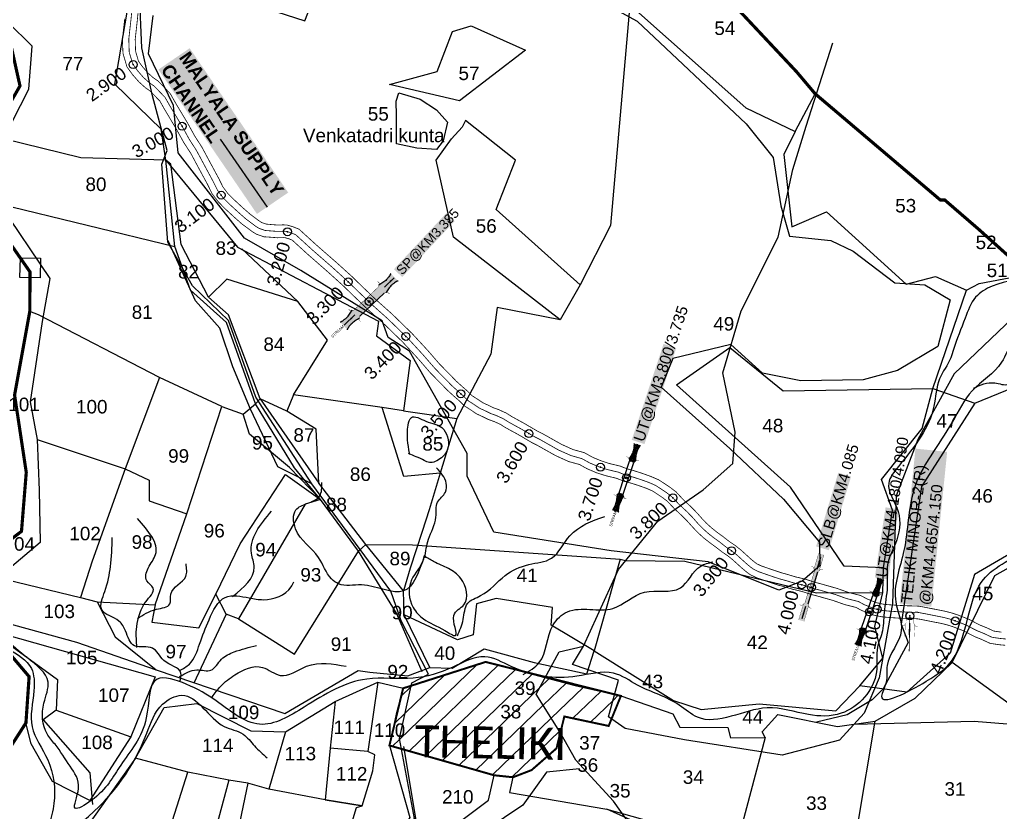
# Model space of a CAD drawing. Header units: inches. Extents: x 198573 to 203005, y 1622290 to 1626765.
# Drawn here: x 199205 to 200440, y 1624145 to 1625143 of the extents above; entities that cross this region are included whole.
import ezdxf
from ezdxf.enums import TextEntityAlignment as Align

# ---------------------------------------------------------------- set-up
doc = ezdxf.new("R2010")
doc.units = ezdxf.units.IN
doc.header["$LTSCALE"] = 15
doc.header["$MEASUREMENT"] = 0
doc.header["$PDMODE"] = 32
doc.header["$PDSIZE"] = 10
doc.linetypes.add('ACAD_ISO02W100', pattern=[15, 12, -3])
doc.linetypes.add('HIDDEN2', pattern=[0.1875, 0.125, -0.0625])
for name, color, linetype in [('CANAL1', 7, 'Continuous'), ('CHANAGE', 1, 'Continuous'), ('HILLS', 3, 'Continuous'), ('PLOT', 7, 'Continuous'), ('PLOT NO', 7, 'Continuous'), ('POINT', 2, 'Continuous'), ('RE REMARKS', 7, 'Continuous'), ('ROAD', 1, 'Continuous'), ('STREAM', 4, 'Continuous'), ('STRUCTURE', 5, 'Continuous'), ('text2', 7, 'Continuous'), ('VILLAGE BOUNDARY', 5, 'Continuous'), ('VILLAGE BOUNDARY STONES', 1, 'Continuous')]:
    doc.layers.add(name, color=color, linetype=linetype)
doc.styles.add('section', font='romant.shx', dxfattribs={"height": 2})
doc.styles.get("Standard").update_dxf_attribs({"font": 'arial.ttf'})
doc.dimstyles.get("Standard").update_dxf_attribs({"dimtxt": 0.18, "dimasz": 0.18, "dimexe": 0.18, "dimexo": 0.0625, "dimgap": 0.09, "dimtad": 0, "dimtih": 1, "dimtoh": 1, "dimdec": 4, "dimzin": 0, "dimdsep": 46, "dimtxsty": 'Standard', "dimcen": 0.09, "dimadec": 0, "dimazin": 0, "dimtfac": 1, "dimtdec": 4, "dimtofl": 0, "dimtmove": 0, "dimatfit": 3, "dimfxl": 1, "dimtolj": 1, "dimtzin": 0, "dimarcsym": 0})
pattern_1 = [(43.9099, (193735.288, 1624458.895), (-13.092405, 13.600313), [])]

# ---------------------------------------------------------------- blocks, each defined once
blk = doc.blocks.new('SLB')
at = {"layer": 'STRUCTURE'}
h = blk.add_hatch(dxfattribs=at)
h.set_pattern_fill('DOTS', color=6, scale=20, angle=320.3722, style=0)
h.set_pattern_definition([(320.372247934, (-159.4327, -72.9564), (1.2786241598, 0.5641323054), [0, -1.25])])
h.paths.add_polyline_path([(769699.5, 1706871.1), (769699.5, 1706861.1), (769729.1, 1706861.1), (769732.1, 1706863.1), (769792.1, 1706863.1), (769795.1, 1706861.1), (769824.7, 1706861.1), (769824.7, 1706871.1), (769795.1, 1706871.1), (769792.1, 1706869.1), (769732.1, 1706869.1), (769729.1, 1706871.1)])
at = {"layer": 'STRUCTURE', "color": 6, "const_width": 0.628}
for points in [[(769726.1, 1706877.1), (769726.1, 1706873.1), (769732.1, 1706869.1), (769792.1, 1706869.1), (769798.1, 1706873.1), (769798.1, 1706877.1)], [(769726.1, 1706855.1), (769726.1, 1706859.1), (769732.1, 1706863.1), (769792.1, 1706863.1), (769798.1, 1706859.1), (769798.1, 1706855.1)]]:
    blk.add_lwpolyline(points, dxfattribs=at)
at = {"layer": 'STRUCTURE', "color": 6, "linetype": 'ACAD_ISO02W100', "ltscale": 0.5, "const_width": 0.5}
for points in [[(769699.5, 1706871.1), (769729.1, 1706871.1)], [(769699.5, 1706861.1), (769729.1, 1706861.1)], [(769795.1, 1706871.1), (769824.7, 1706871.1)], [(769795.1, 1706861.1), (769824.7, 1706861.1)]]:
    blk.add_lwpolyline(points, dxfattribs=at)
at = {"layer": 'STRUCTURE', "color": 6}
blk.add_lwpolyline([(769732.1, 1706863.1), (769792.1, 1706863.1)], dxfattribs=at)
blk.add_lwpolyline([(769732.1, 1706863.1), (769792.1, 1706863.1)], dxfattribs=at)
at = {"layer": 'STRUCTURE', "color": 0}
blk.add_circle((769762.1, 1706866.1), 1.24, dxfattribs=at)
for points in [[(769703.8, 1706866), (769726.7, 1706866)], [(769818.6, 1706865.8), (769795.7, 1706865.8)]]:
    blk.add_leader(points, dimstyle='Standard', override={"dimasz": 10, "dimgap": 0.09, "dimtad": 0}, dxfattribs=at)
blk = doc.blocks.new('UT')
at = {"layer": 'STRUCTURE'}
h = blk.add_hatch(dxfattribs=at)
h.set_pattern_fill('DASH', color=150, scale=8, angle=-39.6278, style=0)
h.set_pattern_definition([(320.372247933, (-4370.464, -6260.8811), (1.40800153113, 0.132407282), [1, -1])])
h.paths.add_polyline_path([(765163, 1700681.9), (765165.6, 1700680.6), (765167.2, 1700680.3), (765169.1, 1700680), (765172.4, 1700679.6), (765176.4, 1700679.3), (765179.5, 1700679.5), (765183.1, 1700679.9), (765187.7, 1700680.9), (765188.9, 1700681.2), (765193.1, 1700682.2), (765196.1, 1700680.2), (765196.1, 1700672.2), (765193.1, 1700670.2), (765190.5, 1700670.8), (765188.1, 1700671.3), (765185.5, 1700671.8), (765183.6, 1700672.1), (765181, 1700672.5), (765180.3, 1700672.5), (765178.5, 1700672.6), (765176.7, 1700672.6), (765174.6, 1700672.5), (765172.5, 1700672.3), (765170.4, 1700672), (765168.5, 1700671.7), (765166.1, 1700671.2), (765165, 1700670.8), (765163, 1700669.7)])
h.paths.add_polyline_path([(765259.1, 1700682.2), (765256.1, 1700680.2), (765256.1, 1700672.2), (765259.1, 1700670.2), (765261.9, 1700671), (765264.4, 1700671.6), (765266.4, 1700672), (765269.1, 1700672.5), (765272.7, 1700673), (765276.1, 1700673.1), (765278.6, 1700672.9), (765281.2, 1700672.7), (765283.9, 1700672.3), (765286.4, 1700671.9), (765288, 1700671.3), (765289.2, 1700670.6), (765289.1, 1700682.7), (765287.6, 1700681.8), (765285.7, 1700681.2), (765283, 1700680.7), (765281.2, 1700680.4), (765276.7, 1700679.9), (765272.7, 1700679.9), (765268.7, 1700680.3), (765264.8, 1700681), (765261.2, 1700681.7)])
at = {"layer": 'STRUCTURE', "color": 150, "const_width": 0.628}
for points in [[(765190.1, 1700688.2), (765190.1, 1700684.2), (765196.1, 1700680.2), (765256.1, 1700680.2), (765262.1, 1700684.2), (765262.1, 1700688.2)], [(765190.1, 1700664.2), (765190.1, 1700668.2), (765196.1, 1700672.2), (765256.1, 1700672.2), (765262.1, 1700668.2), (765262.1, 1700664.2)]]:
    blk.add_lwpolyline(points, dxfattribs=at)
at = {"layer": 'STRUCTURE', "color": 150}
for points in [[(765196.1, 1700680.2), (765256.1, 1700680.2)], [(765196.1, 1700672.2), (765256.1, 1700672.2)], [(765196.1, 1700672.2), (765256.1, 1700672.2)]]:
    blk.add_lwpolyline(points, dxfattribs=at)
at = {"layer": 'STRUCTURE', "color": 0}
blk.add_circle((765226.1, 1700676.2), 1.89, dxfattribs=at)
at = {"layer": 'STRUCTURE', "color": 150}
for points in [[(765163, 1700681.9), (765164.4, 1700681.1), (765167.9, 1700680.2), (765171.2, 1700679.8), (765176.1, 1700679.4), (765184.7, 1700680.3), (765193.1, 1700682.2)], [(765289.1, 1700682.7), (765287.8, 1700681.9), (765284.3, 1700680.9), (765280.9, 1700680.4), (765276.1, 1700679.8), (765267.4, 1700680.5), (765259.1, 1700682.2)], [(765163, 1700669.7), (765164.3, 1700670.6), (765167.8, 1700671.6), (765171.2, 1700672.1), (765176, 1700672.6), (765184.7, 1700672), (765193.1, 1700670.2)], [(765289.2, 1700670.6), (765287.8, 1700671.4), (765284.2, 1700672.3), (765280.9, 1700672.7), (765276.1, 1700673.1), (765267.4, 1700672.2), (765259.1, 1700670.2)]]:
    blk.add_spline(points, degree=3, dxfattribs=at)
at = {"layer": 'STRUCTURE', "color": 0}
blk.add_text('STREAM', height=5, dxfattribs=at).set_placement((765148.2, 1700675.8), align=Align.MIDDLE_CENTER)
for points in [[(765190.9, 1700676), (765164.2, 1700675.8)], [(765289.3, 1700676.7), (765265.4, 1700676.4)]]:
    blk.add_leader(points, dimstyle='Standard', override={"dimasz": 10, "dimgap": 0.09, "dimtad": 0}, dxfattribs=at)
blk = doc.blocks.new('OT')
at = {"layer": 'STRUCTURE', "color": 190}
for points, const_width in [([(769751.4, 1706595.8), (769729.4, 1706595.8)], 0.5), ([(769775.2, 1706601.8), (769775.2, 1706597.8), (769769.2, 1706593.8), (769761.8, 1706593.8), (769754.4, 1706593.8), (769748.4, 1706597.8), (769748.4, 1706601.8)], 0.5), ([(769761.8, 1706593.8), (769761.8, 1706581)], 2.5), ([(769751.4, 1706579), (769729.4, 1706579)], 0.5), ([(769748.4, 1706573), (769748.4, 1706577), (769754.4, 1706581), (769761.8, 1706581), (769761.8, 1706581), (769761.8, 1706581), (769769.2, 1706581), (769775.2, 1706577), (769775.2, 1706573)], 0.5)]:
    blk.add_lwpolyline(points, dxfattribs=dict(at, const_width=const_width))
at = {"layer": 'STRUCTURE', "color": 0}
blk.add_circle((769761.8, 1706587.4), 1.87, dxfattribs=at)
blk.add_leader([(769732.6, 1706587.4), (769753.8, 1706587.4)], dimstyle='Standard', override={"dimasz": 10, "dimgap": 0.09, "dimtad": 0}, dxfattribs=at)
blk = doc.blocks.new('SP')
at = {"layer": 'STRUCTURE'}
h = blk.add_hatch(dxfattribs=at)
h.set_pattern_fill('DASH', color=256, scale=8, style=0)
edge = h.paths.add_edge_path()
edge.add_spline(control_points=[(769825.7, 1706742.1), (769825.3, 1706741.8), (769823.8, 1706740.8), (769820.9, 1706740.3), (769817, 1706739.7), (769811.4, 1706738.9), (769804, 1706739.7), (769798.4, 1706741), (769795.6, 1706741.6)], knot_values=[0, 0, 0, 0, 1.613557, 5.24513, 8.624976, 13.470124, 22.190216, 30.746377, 30.746377, 30.746377, 30.746377], degree=3, periodic=0)
edge.add_line((769795.6, 1706741.6), (769792.6, 1706739.6))
edge.add_line((769792.6, 1706739.6), (769732.6, 1706739.6))
edge.add_line((769732.6, 1706739.6), (769729.6, 1706741.6))
edge.add_spline(control_points=[(769729.6, 1706741.6), (769726.9, 1706740.9), (769721.3, 1706739.5), (769713.9, 1706738.5), (769708.3, 1706739.1), (769704.4, 1706739.6), (769701.5, 1706740), (769700, 1706741), (769699.5, 1706741.3)], knot_values=[0, 0, 0, 0, 8.556161, 17.276253, 22.121402, 25.501247, 29.13282, 30.746377, 30.746377, 30.746377, 30.746377], degree=3, periodic=0)
edge.add_line((769699.5, 1706741.3), (769699.5, 1706722.1))
edge.add_spline(control_points=[(769699.5, 1706722.1), (769700, 1706722.4), (769701.4, 1706723.4), (769704.3, 1706724), (769708.2, 1706724.5), (769713.8, 1706725.3), (769721.2, 1706724.5), (769726.8, 1706723.3), (769729.6, 1706722.6)], knot_values=[0, 0, 0, 0, 1.613557, 5.24513, 8.624976, 13.470124, 22.190216, 30.746377, 30.746377, 30.746377, 30.746377], degree=3, periodic=0)
edge.add_line((769729.6, 1706722.6), (769732.6, 1706724.6))
edge.add_line((769732.6, 1706724.6), (769792.6, 1706724.6))
edge.add_line((769792.6, 1706724.6), (769795.6, 1706722.6))
edge.add_spline(control_points=[(769795.6, 1706722.6), (769798.4, 1706723.3), (769803.9, 1706724.8), (769811.3, 1706725.8), (769817, 1706725.1), (769820.9, 1706724.7), (769823.8, 1706724.2), (769825.2, 1706723.3), (769825.7, 1706723)], knot_values=[0, 0, 0, 0, 8.556161, 17.276253, 22.121402, 25.501247, 29.13282, 30.746377, 30.746377, 30.746377, 30.746377], degree=3, periodic=0)
edge.add_line((769825.7, 1706723), (769825.7, 1706742.1))
h.paths.add_polyline_path([(769764.2, 1706732.1, -1), (769761.1, 1706732.1, -1)], flags=0)
h.paths.add_polyline_path([(769761.1, 1706732.1, 1), (769764.2, 1706732.1, 1)], flags=16)
at = {"layer": 'STRUCTURE', "const_width": 0.628}
for points in [[(769726.6, 1706747.6), (769726.6, 1706743.6), (769732.6, 1706739.6), (769792.6, 1706739.6), (769798.6, 1706743.6), (769798.6, 1706747.6)], [(769726.6, 1706716.6), (769726.6, 1706720.6), (769732.6, 1706724.6), (769792.6, 1706724.6), (769798.6, 1706720.6), (769798.6, 1706716.6)]]:
    blk.add_lwpolyline(points, dxfattribs=at)
at = {"layer": 'STRUCTURE', "color": 3}
blk.add_lwpolyline([(769732.6, 1706724.6), (769792.6, 1706724.6)], dxfattribs=at)
blk.add_lwpolyline([(769732.6, 1706724.6), (769792.6, 1706724.6)], dxfattribs=at)
at = {"layer": 'STRUCTURE', "color": 0}
blk.add_circle((769762.6, 1706732.1), 1.55, dxfattribs=at)
at = {"layer": 'STRUCTURE'}
for points in [[(769699.5, 1706741.3), (769700.9, 1706740.5), (769704.4, 1706739.6), (769707.8, 1706739.2), (769712.6, 1706738.8), (769721.3, 1706739.7), (769729.6, 1706741.6)], [(769825.7, 1706742.1), (769824.3, 1706741.3), (769820.8, 1706740.3), (769817.5, 1706739.8), (769812.7, 1706739.2), (769804, 1706739.9), (769795.6, 1706741.6)], [(769699.5, 1706722.1), (769700.9, 1706723), (769704.4, 1706724), (769707.7, 1706724.5), (769712.5, 1706725), (769721.2, 1706724.4), (769729.6, 1706722.6)], [(769825.7, 1706723), (769824.3, 1706723.8), (769820.8, 1706724.7), (769817.4, 1706725.1), (769812.6, 1706725.5), (769803.9, 1706724.6), (769795.6, 1706722.6)]]:
    blk.add_spline(points, degree=3, dxfattribs=at)
at = {"layer": 'STRUCTURE', "color": 0}
blk.add_text('STREAM', height=5, dxfattribs=at).set_placement((769684.3, 1706732.1), align=Align.MIDDLE_CENTER)
for points in [[(769727.4, 1706732.1), (769700.8, 1706732.1)], [(769824.4, 1706732.1), (769800.5, 1706732.1)]]:
    blk.add_leader(points, dimstyle='Standard', override={"dimasz": 10, "dimgap": 0.09, "dimtad": 0}, dxfattribs=at)

msp = doc.modelspace()

# ---------------------------------------------------------------- hatches: boundary and pattern name
at = {"layer": 'PLOT'}
h = msp.add_hatch(dxfattribs=at)
h.set_pattern_fill('ANSI31', color=11, scale=151.024149, angle=-1.0901)
h.set_pattern_definition(pattern_1)
h.paths.add_polyline_path([(199855.5, 1624293.4), (199866.9, 1624314.4), (199791.7, 1624334.1), (199698, 1624304.2), (199683.2, 1624237.5), (199685.7, 1624224.6), (199802.5, 1624191.4), (199826.2, 1624188.9), (199849.6, 1624197.9), (199881, 1624225.3), (199885.8, 1624245), (199885, 1624246.3)])
h = msp.add_hatch(dxfattribs=at)
h.set_pattern_fill('ANSI31', color=11, scale=151.024149, angle=-1.0901)
h.set_pattern_definition(pattern_1)
h.paths.add_polyline_path([(199954.2, 1624293.1), (199904.7, 1624304.4), (199866.9, 1624314.4), (199855.5, 1624293.4), (199885, 1624246.3), (199885.8, 1624245), (199890.9, 1624265.4), (199946.7, 1624253.5), (199950.2, 1624262.2), (199946.5, 1624264.9)])
h = msp.add_hatch(dxfattribs=at)
h.set_pattern_fill('ANSI31', color=11, scale=151.024149, angle=-1.0901)
h.set_pattern_definition(pattern_1)
h.paths.add_polyline_path([(199698, 1624304.2), (199687.8, 1624300.9), (199670.6, 1624228.9), (199685.7, 1624224.6), (199683.2, 1624237.5)])
h = msp.add_hatch(dxfattribs=at)
h.set_pattern_fill('ANSI31', color=11, scale=151.024149, angle=-1.0901)
h.set_pattern_definition(pattern_1)
h.paths.add_polyline_path([(199962.1, 1624291.3), (199954.2, 1624293.1), (199946.5, 1624264.9), (199950.2, 1624262.2)])

# ---------------------------------------------------------------- linework, layer by layer
at = {"layer": 'CANAL1', "color": 1, "linetype": 'HIDDEN2', "ltscale": 4, "const_width": 1}
msp.add_lwpolyline([(199350.6, 1625199.3), (199345.1, 1625143.2), (199342.3, 1625118.3), (199342.9, 1625101.8), (199347.3, 1625087.1), (199353.5, 1625078.5), (199360.7, 1625070.2), (199368.2, 1625063.5), (199374.3, 1625059.2), (199388, 1625045), (199393.9, 1625034.6), (199409.4, 1625008.8), (199418.5, 1624992.2), (199427.6, 1624978.1), (199438.2, 1624958.4), (199448.7, 1624938.9), (199454.1, 1624928), (199460.8, 1624919), (199469.4, 1624910.3), (199480.2, 1624900.4), (199489.6, 1624892.1), (199497.9, 1624885.9), (199502.9, 1624882.2), (199506.5, 1624880), (199514.1, 1624877.4), (199514.2, 1624877.4), (199523.3, 1624876.7), (199529.9, 1624876.2), (199536.7, 1624876.5), (199540.2, 1624876.3), (199546.5, 1624874.6), (199552.5, 1624872.1), (199573.1, 1624853.3), (199598.9, 1624830.8), (199618.4, 1624813.1), (199627.5, 1624804.2), (199647.4, 1624785.1), (199668.4, 1624766.3), (199693.1, 1624742.4), (199713, 1624720.8), (199727.8, 1624703.8), (199738.6, 1624692.8), (199749, 1624682.2), (199757.3, 1624674.7), (199763.9, 1624668.8), (199769.7, 1624663.1), (199777.6, 1624658), (199784.2, 1624653.5), (199790.7, 1624650.6), (199798.4, 1624646.8), (199805.2, 1624644.4), (199813.9, 1624640.4), (199820.5, 1624636.3), (199826.9, 1624632.7), (199836.6, 1624627.4), (199853.4, 1624617.6), (199860, 1624614.3), (199883.7, 1624600.9), (199899.2, 1624594), (199913, 1624590.1), (199923, 1624584.6), (199934.3, 1624579.9), (199945.3, 1624576.3), (199958.8, 1624573.1), (199967.9, 1624569.5), (199975.7, 1624567.4), (199985.8, 1624564.2), (199997.1, 1624560.2), (200006, 1624556.3), (200019, 1624547.7), (200026, 1624542.4), (200035.1, 1624532.8), (200045, 1624523.6), (200051.9, 1624516.6), (200058.2, 1624509.4), (200063.8, 1624503.5), (200071.2, 1624496.7), (200078.5, 1624490.9), (200086, 1624485.5), (200094.1, 1624479.1), (200101.4, 1624474.2), (200108.2, 1624468.8), (200114, 1624463.5), (200120, 1624458.1), (200125.1, 1624453.8), (200129, 1624451), (200135.7, 1624447.7), (200152.9, 1624441.7), (200162, 1624438.7), (200169.9, 1624436.6), (200180, 1624433.5), (200191.7, 1624430.8), (200204.7, 1624426.6), (200212.4, 1624424.6), (200232.2, 1624419), (200246.4, 1624413.9), (200261.3, 1624410.2), (200268.4, 1624406.3), (200281.3, 1624401.1), (200291.6, 1624398.9), (200300.5, 1624398), (200312.3, 1624397.3), (200323.1, 1624396.8), (200331.7, 1624396.6), (200336.9, 1624396.4), (200346.3, 1624394.6), (200356.4, 1624392.6), (200368.4, 1624390.2), (200375.4, 1624388.4), (200382.8, 1624386.1), (200397.3, 1624380.4), (200405, 1624376.3), (200410.9, 1624373.3), (200419, 1624370.1), (200429.4, 1624365.2), (200440.4, 1624363.6), (200447.1, 1624363)], dxfattribs=at)
at = {"layer": 'CANAL1', "color": 200, "const_width": 1}
for points in [[(199358.5, 1625198.6), (199353.1, 1625142.4), (199350.4, 1625118), (199350.9, 1625103.1), (199354.5, 1625090.6), (199359.7, 1625083.5), (199366.4, 1625075.8), (199373.2, 1625069.7), (199379.5, 1625065.4), (199394.5, 1625049.8), (199400.8, 1625038.7), (199416.3, 1625012.8), (199425.4, 1624996.3), (199434.5, 1624982.2), (199445.2, 1624962.2), (199455.8, 1624942.6), (199460.9, 1624932.2), (199466.9, 1624924.2), (199475, 1624916.1), (199485.6, 1624906.3), (199494.7, 1624898.3), (199502.6, 1624892.3), (199507.4, 1624888.9), (199509.9, 1624887.3), (199515.6, 1624885.4), (199523.9, 1624884.7), (199530.1, 1624884.2), (199536.7, 1624884.5), (199541.5, 1624884.3), (199549.1, 1624882.1), (199556.8, 1624879), (199578.4, 1624859.3), (199604.3, 1624836.7), (199623.9, 1624819), (199633.1, 1624809.9), (199652.9, 1624790.9), (199673.9, 1624772.2), (199698.8, 1624748), (199719, 1624726.2), (199733.7, 1624709.2), (199744.3, 1624698.5), (199754.5, 1624687.9), (199762.6, 1624680.6), (199769.4, 1624674.6), (199774.7, 1624669.3), (199782, 1624664.7), (199788.2, 1624660.5), (199794.1, 1624657.8), (199801.5, 1624654.2), (199808.2, 1624651.8), (199817.7, 1624647.5), (199824.5, 1624643.2), (199830.8, 1624639.7), (199840.5, 1624634.4), (199857.2, 1624624.6), (199863.7, 1624621.4), (199887.3, 1624608.1), (199901.9, 1624601.5), (199916.1, 1624597.6), (199926.5, 1624591.8), (199937.1, 1624587.4), (199947.4, 1624584), (199961.2, 1624580.7), (199970.4, 1624577.1), (199977.9, 1624575.1), (199988.3, 1624571.8), (200000, 1624567.6), (200009.8, 1624563.4), (200023.6, 1624554.3), (200031.4, 1624548.4), (200040.7, 1624538.4), (200050.6, 1624529.3), (200057.7, 1624522), (200064.1, 1624514.8), (200069.4, 1624509.2), (200076.4, 1624502.8), (200083.3, 1624497.3), (200090.8, 1624491.9), (200098.8, 1624485.6), (200106.2, 1624480.7), (200113.4, 1624474.9), (200119.4, 1624469.5), (200125.3, 1624464.1), (200130.1, 1624460.1), (200133.1, 1624457.8), (200138.7, 1624455.1), (200155.5, 1624449.3), (200164.3, 1624446.4), (200172.2, 1624444.2), (200182.1, 1624441.2), (200193.8, 1624438.5), (200206.9, 1624434.3), (200214.5, 1624432.3), (200234.6, 1624426.6), (200248.7, 1624421.6), (200264.2, 1624417.7), (200271.8, 1624413.6), (200283.6, 1624408.8), (200292.8, 1624406.8), (200301.1, 1624406), (200312.7, 1624405.3), (200323.3, 1624404.8), (200331.9, 1624404.6), (200337.8, 1624404.3), (200347.8, 1624402.4), (200357.9, 1624400.4), (200370.2, 1624398), (200377.6, 1624396.1), (200385.5, 1624393.6), (200400.7, 1624387.7), (200408.7, 1624383.4), (200414.2, 1624380.6), (200422.2, 1624377.4), (200431.7, 1624373), (200441.3, 1624371.6)], [(199337.2, 1625144.1), (199334.3, 1625118.6), (199335, 1625100.5), (199340, 1625083.5), (199347.2, 1625073.5), (199355, 1625064.6), (199363.2, 1625057.2), (199369.1, 1625053.1), (199381.6, 1625040.2), (199387, 1625030.6), (199402.4, 1625004.8), (199411.6, 1624988.1), (199420.7, 1624974.1), (199431.1, 1624954.6), (199441.6, 1624935.3), (199447.2, 1624923.8), (199454.8, 1624913.8), (199463.8, 1624904.6), (199474.9, 1624894.4), (199484.6, 1624885.8), (199493.1, 1624879.5), (199498.4, 1624875.6), (199503.1, 1624872.7), (199513, 1624869.3), (199514.1, 1624869.4), (199522.6, 1624868.8), (199529.7, 1624868.2), (199536.7, 1624868.5), (199538.9, 1624868.4), (199543.9, 1624867), (199548.2, 1624865.2), (199567.7, 1624847.4), (199593.6, 1624824.8), (199612.9, 1624807.3), (199622, 1624798.4), (199642, 1624779.2), (199663, 1624760.5), (199687.4, 1624736.8), (199707.1, 1624715.5), (199721.9, 1624698.4), (199732.9, 1624687.2), (199743.4, 1624676.4), (199751.9, 1624668.7), (199758.5, 1624663), (199764.7, 1624656.8), (199773.2, 1624651.3), (199780.3, 1624646.5), (199787.3, 1624643.3), (199795.2, 1624639.4), (199802.2, 1624636.9), (199810.1, 1624633.4), (199816.4, 1624629.4), (199823.1, 1624625.7), (199832.7, 1624620.5), (199849.6, 1624610.5), (199856.2, 1624607.2), (199880.1, 1624593.8), (199896.5, 1624586.4), (199910, 1624582.7), (199919.5, 1624577.4), (199931.5, 1624572.3), (199943.1, 1624568.6), (199956.4, 1624565.4), (199965.4, 1624561.9), (199973.4, 1624559.7), (199983.3, 1624556.6), (199994.1, 1624552.8), (200002.2, 1624549.3), (200014.4, 1624541.2), (200020.6, 1624536.4), (200029.5, 1624527.1), (200039.4, 1624517.8), (200046, 1624511.1), (200052.4, 1624504), (200058.2, 1624497.8), (200066, 1624490.6), (200073.7, 1624484.5), (200081.2, 1624479.1), (200089.4, 1624472.7), (200096.7, 1624467.8), (200103, 1624462.7), (200108.6, 1624457.6), (200114.7, 1624452.1), (200120.2, 1624447.5), (200124.8, 1624444.1), (200132.6, 1624440.3), (200150.3, 1624434.1), (200159.7, 1624431), (200167.7, 1624428.9), (200177.9, 1624425.8), (200189.6, 1624423), (200202.5, 1624418.9), (200210.3, 1624416.9), (200229.7, 1624411.4), (200244.1, 1624406.3), (200258.4, 1624402.7), (200265, 1624399.1), (200278.9, 1624393.4), (200290.4, 1624391), (200299.8, 1624390.1), (200311.8, 1624389.3), (200322.8, 1624388.8), (200331.4, 1624388.6), (200335.9, 1624388.4), (200344.8, 1624386.7), (200354.8, 1624384.7), (200366.7, 1624382.4), (200373.2, 1624380.7), (200380.2, 1624378.5), (200394, 1624373.2), (200401.3, 1624369.2), (200407.6, 1624366), (200415.9, 1624362.7), (200427.1, 1624357.5), (200439.4, 1624355.7), (200446.1, 1624355.1)]]:
    msp.add_lwpolyline(points, dxfattribs=at)
at = {"layer": 'CANAL1', "color": 1, "linetype": 'HIDDEN2', "ltscale": 4, "const_width": 1, "elevation": 142}
msp.add_lwpolyline([(200326, 1624392), (200325.2, 1624347.5)], dxfattribs=at)
at = {"layer": 'HILLS'}
for points in [[(199528.7, 1625152.9), (199564.1, 1625141.6), (199595.5, 1625222.2)], [(199935.6, 1625166.7), (199982.6, 1625140.9), (200119.8, 1625011.5), (200153.7, 1624969.5), (200163.5, 1624908.6), (200174.5, 1624870.4), (200226.5, 1624864.9), (200254.5, 1624851.5), (200307.2, 1624811.4), (200344.9, 1624809), (200376.8, 1624790.2), (200361.3, 1624731.2), (200310.3, 1624701), (200267.2, 1624689.2), (200188.7, 1624687.9), (200140.6, 1624697.6), (200100.7, 1624734), (200027.4, 1624716.2), (200013, 1624680.3), (200099.3, 1624602.8), (200166.7, 1624539), (200212.3, 1624484.9), (200212.8, 1624455.3), (200190.5, 1624436), (200161.2, 1624424.5), (200071.9, 1624460.2), (199949.8, 1624474), (199802.1, 1624497.7), (199768.3, 1624567.9), (199768.7, 1624596.5), (199695.7, 1624725.4), (199669, 1624742.5), (199661.6, 1624763.6), (199559.1, 1624827.2), (199488.1, 1624867.9), (199404.6, 1624975), (199398.5, 1625034.6), (199367.2, 1625099.7), (199373.1, 1625148.3)]]:
    msp.add_lwpolyline(points, dxfattribs=at)
at = {"layer": 'PLOT'}
for points in [[(199986.2, 1625284.9), (199973.3, 1625161.4), (199949, 1624883.7), (199910.9, 1624808.9), (199885.8, 1624765), (199806.1, 1624780.4), (199798.2, 1624721.6), (199755.5, 1624640.7), (199734.3, 1624571.7), (199688.6, 1624567.8), (199661.3, 1624654.3), (199549.8, 1624670.3), (199541.5, 1624649.9), (199507.9, 1624665.3), (199467.9, 1624771), (199442.9, 1624793.3), (199408.4, 1624859.6), (199395.2, 1624961), (199389, 1624965.9), (199383, 1625004.8), (199324.6, 1625061.8), (199350.7, 1625214.2)], [(199711.8, 1624321.7), (199679.4, 1624395.6), (199631.7, 1624473.8), (199583.6, 1624538.6), (199551, 1624578.7), (199502, 1624659.1), (199465.3, 1624761.5), (199419.9, 1624802.3), (199400.3, 1624857.1), (199389, 1624965.9), (199282.1, 1624969), (199184.5, 1624992.8), (199216.5, 1625055.4), (199220.6, 1625109.3), (199190, 1625139.8), (199190.6, 1625172.7), (199278.6, 1625211.6)], [(199973.3, 1625161.4), (200119.6, 1625031.7), (200181.5, 1625001.9), (200206.7, 1625049.6)], [(199670.6, 1625061.2), (199730.7, 1625077.6), (199750, 1625127.9), (199773.4, 1625135.2), (199841.8, 1625104.3), (199758.9, 1625040.5), (199670.6, 1625061.2)], [(199885.8, 1624765), (199751.4, 1624869), (199729.3, 1624965.8), (199748.8, 1624992.8), (199762.1, 1625007.6)], [(199910.9, 1624808.9), (199805, 1624904), (199829.2, 1624965.9), (199766.3, 1625015.7), (199762.1, 1625007.6)], [(200181.5, 1625001.9), (200167.3, 1624973.2), (200177.5, 1624881.8), (200221, 1624900.7), (200321.3, 1624809.6), (200358.4, 1624819.5), (200397.5, 1624802.2)], [(199184.5, 1624992.8), (199148.6, 1624931.4), (199178.9, 1624911.1), (199243, 1624816.8), (199233.2, 1624762.8), (199218.1, 1624661.5), (199226.9, 1624614.4), (199229.6, 1624550.5), (199230.6, 1624484.7), (199186.8, 1624447.3), (199187.5, 1624437.2), (199182.4, 1624376.2)], [(199389, 1624965.9), (199479.2, 1624856.2), (199656.7, 1624763.2), (199654.2, 1624744.6), (199696.6, 1624713.7), (199688.4, 1624650.3), (199661.3, 1624654.3)], [(199178.9, 1624911.1), (199400.3, 1624857.1)], [(199549.8, 1624670.3), (199592.7, 1624739.3), (199555.1, 1624788.1), (199484.8, 1624854.5)], [(199150.8, 1624393.5), (199276.3, 1624358.8), (199377, 1624324.2), (199539, 1624269), (199631.2, 1624323.4), (199646, 1624321.1), (199693.9, 1624316.5), (199721.5, 1624327.1), (199749.6, 1624326.1), (199789.7, 1624350.7), (199852.8, 1624333.3), (199919, 1624319.1), (199928.5, 1624348.2), (200028.5, 1624285.4), (200063.3, 1624274.4), (200136.3, 1624281.3), (200232.9, 1624272.7), (200262.9, 1624304), (200292.2, 1624338.8), (200281.8, 1624378.8), (200291.8, 1624421.4), (200292.8, 1624452.8), (200304.2, 1624525.4), (200290.2, 1624563.8), (200341.6, 1624627.9), (200354.9, 1624678.6), (200397.5, 1624802.2), (200413.2, 1624810.6), (200475.6, 1624822.5)], [(199555.1, 1624788.1), (199465.9, 1624815.9), (199442.9, 1624793.3)], [(199459.7, 1624655.6), (199380.9, 1624692.2), (199228.6, 1624771.1), (199217.6, 1624775.3)], [(199480.6, 1624388.4), (199550.9, 1624344), (199631.7, 1624473.8), (199641, 1624481.8), (199699.5, 1624481.4), (199961, 1624463.7), (199967.7, 1624461.7), (200042.8, 1624460.8), (200208.6, 1624421.2), (200291.8, 1624421.4), (200292.8, 1624452.8), (200243.2, 1624454.8), (200175.6, 1624554.2), (200032.2, 1624682.9), (200099.4, 1624729.9), (200166.5, 1624675.5), (200354.9, 1624678.6), (200408, 1624660), (200497.5, 1624696.5), (200508.3, 1624733.6), (200555.2, 1624734.1)], [(200555.2, 1624734.1), (200498.2, 1624497.1), (200407.4, 1624444.4), (200377, 1624345.2), (200322.4, 1624296.2), (200262.9, 1624304)], [(199380.9, 1624692.2), (199337.8, 1624577.2), (199296, 1624460.8), (199281.5, 1624415.1)], [(199188, 1624437.9), (199281.5, 1624415.1), (199302.5, 1624409.9), (199375.4, 1624405.9), (199415.3, 1624520.5), (199459.7, 1624655.6), (199486.3, 1624645.9), (199502, 1624659.1), (199507.9, 1624665.3)], [(199507.9, 1624665.3), (199581.8, 1624559.3)], [(200408, 1624660), (200340.5, 1624555.1), (200314.9, 1624381.7), (200323.8, 1624358.4), (200292.4, 1624300.2), (200278.7, 1624286.6), (200247.1, 1624267.6), (200208.6, 1624258.1)], [(199721.5, 1624327.1), (199689, 1624393.3), (199688.5, 1624423.5), (199641, 1624481.8), (199581.8, 1624559.3), (199578.3, 1624627.4), (199541.5, 1624649.9)], [(199688.4, 1624650.3), (199755.5, 1624640.7)], [(199583.6, 1624538.6), (199544.8, 1624578.9), (199494.2, 1624621.1), (199486.3, 1624645.9)], [(199226.9, 1624614.4), (199337.8, 1624577.2), (199367.9, 1624563), (199367.8, 1624537.1), (199415.3, 1624520.5)], [(199375.4, 1624405.9), (199371.5, 1624384.4), (199430.6, 1624377.1), (199452.1, 1624419.3), (199482.8, 1624483), (199539.8, 1624570.1), (199583.6, 1624538.6), (199564.6, 1624532.8), (199480.6, 1624388.4), (199464.9, 1624394.4), (199452.1, 1624419.3)], [(199734.3, 1624571.7), (199720.5, 1624525.7), (199711.8, 1624498.2), (199696.9, 1624452.1), (199688.5, 1624423.5)], [(200618.9, 1624518.5), (200543.7, 1624494.7), (200500, 1624404.8), (200465.1, 1624271.1), (200379.2, 1624333.3)], [(199386.8, 1624276.8), (199428.1, 1624281.7), (199495.9, 1624247.2), (199539.6, 1624246.3), (199602.2, 1624284.5), (199655.9, 1624308.7), (199687.8, 1624300.9), (199791.7, 1624334.1), (199904.7, 1624304.4), (199962.1, 1624291.3), (200027.4, 1624268.8), (200036.4, 1624251.9), (200096.9, 1624251.7), (200100, 1624238.4), (200143.9, 1624238.9), (200140.2, 1624246.1), (200159.8, 1624267.9), (200234.8, 1624252.7), (200282.3, 1624259.7), (200332.7, 1624288.6), (200379.2, 1624333.3), (200433, 1624442.9), (200501.9, 1624481.6)], [(199961, 1624463.7), (199928.5, 1624348.2)], [(199928.5, 1624348.2), (199874.4, 1624380.4), (199876.1, 1624402.6), (199805, 1624413.8), (199780.3, 1624407.1), (199776, 1624368.4), (199756.3, 1624362.1), (199689, 1624393.3)], [(199302.5, 1624409.9), (199325, 1624365.9), (199377, 1624324.2)], [(199464.9, 1624394.4), (199424.1, 1624307.4)], [(199165.5, 1624374.5), (199375.4, 1624315.2), (199344.8, 1624239.7), (199293.2, 1624159.8), (199246.4, 1624183.5), (199219.2, 1624230.8), (199212.8, 1624257.4)], [(199167.4, 1624373.9), (199252.6, 1624312.2), (199251, 1624273.2), (199234.6, 1624261.1), (199293.1, 1624194.3), (199296.5, 1624154.8)], [(199655.9, 1624308.7), (199643.3, 1624221.5)], [(199687.8, 1624300.9), (199678.9, 1624268.3), (199670.6, 1624228.9), (199802.5, 1624191.4), (199826.2, 1624188.9), (199821.8, 1624169.6), (199944.4, 1624148.8), (200107.8, 1624102.9), (200272.2, 1624034.5), (200395.4, 1624006), (200444, 1623994.6), (200489.8, 1623978.3), (200607.6, 1623942.2), (200612.8, 1623939.7), (200660.5, 1623925.5), (200785.4, 1623893.5), (200818.9, 1623871.1), (200969.3, 1623831.2), (201139.3, 1623753.8), (201178.3, 1623737.6), (201429.4, 1623607.5), (201458.4, 1623625.9), (201642.2, 1623530)], [(199582.1, 1623995.6), (199629, 1624150.8), (199636.4, 1624152.8), (199649.7, 1624196.8), (199652.2, 1624217), (199643.3, 1624221.5), (199596, 1624225.4), (199589.6, 1624160.5), (199636.4, 1624152.8), (199589.6, 1624160.5), (199518.8, 1624173.9), (199492.2, 1624181.3), (199468.2, 1624185.2), (199416.7, 1624195.3), (199350.7, 1624212.9), (199386.8, 1624276.8)], [(199602.2, 1624284.5), (199596, 1624225.4)], [(199251, 1624273.2), (199344.8, 1624239.7)], [(200293.3, 1624107.7), (200296.6, 1624121.8), (200260, 1624126.9), (200282.3, 1624259.7)], [(199539.6, 1624246.3), (199518.8, 1624173.9)], [(199670.6, 1624228.9), (199696.1, 1624138.1), (199643.8, 1624060.6), (199617.7, 1623994.4), (199584, 1623891.6), (199545.7, 1623802.5), (199550, 1623685), (199550.1, 1623501.5), (199531.3, 1623349.3), (199373.1, 1623369.1), (199342.2, 1623372.1), (199333.1, 1623382.9), (199305.6, 1623394.4), (199266.2, 1623437.8), (199200.4, 1623462.4), (199166.9, 1623478.9), (199107.9, 1623617.6), (199097.5, 1623651.7), (199071.8, 1623705.5), (199028.3, 1623716.1), (198981.1, 1623765.2), (198917.6, 1623783.3), (198847.2, 1623923.6)], [(200056.1, 1624110.4), (200040, 1624047.9), (200033.9, 1624023.9), (200007.5, 1623921.2), (199805.3, 1623955.5), (199627.8, 1623987.7), (199650.9, 1624050.2), (199701.2, 1624129.5), (199704.2, 1624134.7), (199688.9, 1624227.6)], [(200143.9, 1624238.9), (200107.8, 1624102.9)], [(199350.7, 1624212.9), (199246.6, 1624066.1), (199201.4, 1624055)], [(199312.1, 1623866), (199416.7, 1624195.3)], [(199728.4, 1624109.6), (199795.5, 1624160.1), (199802.5, 1624191.4)], [(199468.2, 1624185.2), (199382.8, 1623867.7)], [(199492.2, 1624181.3), (199427.1, 1623869.4)], [(200546.7, 1623951.7), (200435.1, 1623985.8), (200281.3, 1624022.9), (200221.2, 1624045.1), (200101.3, 1624095.8), (200056.1, 1624110.4), (199977.8, 1624133.6), (199944.4, 1624148.8)]]:
    msp.add_lwpolyline(points, dxfattribs=at)
at = {"layer": 'PLOT', "color": 11, "const_width": 2.52}
msp.add_lwpolyline([(199670.6, 1624228.9), (199687.8, 1624300.9), (199791.7, 1624334.1), (199962.1, 1624291.3), (199946.7, 1624253.5), (199890.9, 1624265.4), (199881, 1624225.3), (199849.6, 1624197.9), (199826.2, 1624188.9), (199802.5, 1624191.4), (199670.6, 1624228.9)], dxfattribs=at)
at = {"layer": 'POINT'}
for p in [(199645, 1624788, 138), (199969, 1624566, 139), (200202, 1624428, 140), (200275, 1624397, 141), (200326, 1624392, 142)]:
    msp.add_point(p, dxfattribs=at)
at = {"layer": 'ROAD'}
for points in [[(199536.2, 1623344.7), (199553.9, 1623505.6), (199554.3, 1623669.2), (199550, 1623800.5), (199596.6, 1623915.4), (199622.1, 1623990.2), (199643.9, 1624046.8), (199702.3, 1624136.8), (199683.2, 1624237.5), (199698.8, 1624307.7), (199720, 1624318.6), (199685.3, 1624385.9), (199672.5, 1624423.2), (199572.7, 1624558.4), (199502.2, 1624667.4), (199468, 1624764.1), (199422.5, 1624807.7), (199391.3, 1624862.8), (199383.8, 1624961), (199390.8, 1624978.2), (199372.2, 1625046.8), (199358.8, 1625107.6), (199355.9, 1625176)], [(200014.6, 1624072), (199952.7, 1624158.9), (199905.5, 1624210.5), (199885, 1624246.3), (199855.5, 1624293.4), (199884.4, 1624346.9), (199915, 1624353.9), (199959.2, 1624450.7), (200008.5, 1624511.4), (200065.9, 1624550.9), (200102.9, 1624584), (200106.2, 1624623.6), (200090.7, 1624698.2), (200113.4, 1624776.1), (200160, 1624869), (200178.5, 1624954), (200195.6, 1625008.6), (200228.9, 1625113.6)], [(199572.7, 1624558.4), (199530, 1624579.8), (199495.5, 1624652.6), (199473.4, 1624705.7), (199457.2, 1624754.2), (199426.3, 1624789), (199391.9, 1624864.5)], [(200517.8, 1624828.9), (200455.8, 1624767.5), (200381.7, 1624697.1), (200336.2, 1624614.3), (200308.6, 1624543.1), (200304.3, 1624407.6), (200287.3, 1624314.1), (200268.7, 1624269.7), (200237.6, 1624235.7), (200165.4, 1624216.8), (200042.3, 1624236), (199967.3, 1624250.1), (199946.5, 1624264.9), (199959.2, 1624311.1), (199901.2, 1624330.8), (199915, 1624353.9)], [(200237.6, 1624235.7), (200256.1, 1624255.8), (200407.2, 1624259.5), (200516.1, 1624250.6), (200619.1, 1624241.1), (200822, 1624267.7), (200976.2, 1624236.9), (201069.2, 1624194.6), (201230.3, 1624200.7), (201350.2, 1624146), (201432.8, 1624090.4), (201520.2, 1624005.6), (201630.8, 1623954.5), (201691, 1623917.8), (201761, 1623865), (201845.3, 1623798.8), (202007.1, 1623723.1)], [(199910.1, 1624199.5), (199868.6, 1624195.5), (199838.7, 1624153.7), (199769.4, 1624107.3), (199808.9, 1623981.7), (199800.7, 1623859.5), (199772.9, 1623788), (199826.9, 1623703), (199833.2, 1623669.5), (199828.6, 1623598.3), (199836.9, 1623472.5), (199864.7, 1623347.2), (199873.6, 1623259.1), (199931.7, 1623131.5), (199967, 1623065.1), (200040.1, 1622976.9), (200063.1, 1622931.4), (200100.3, 1622875.8), (200181.5, 1622823.9), (200310.6, 1622757.4)]]:
    msp.add_lwpolyline(points, dxfattribs=at)
at = {"layer": 'STREAM'}
msp.add_lwpolyline([(199679.6, 1624986.5), (199679.5, 1625022.1), (199679.2, 1625040.1), (199682.5, 1625050.9), (199709.1, 1625042.6), (199729.9, 1625029.3), (199743.6, 1625013.7), (199738.4, 1624990.4), (199729.7, 1624979.4), (199704.9, 1624981.2), (199679.6, 1624986.5)], dxfattribs=at)
for points in [[(200486.9, 1624816.8), (200429.8, 1624807.4), (200408.9, 1624793.3), (200395.7, 1624766.9), (200381, 1624727.5), (200377.6, 1624716.9), (200363.4, 1624690.8), (200356.4, 1624656.1), (200340.3, 1624618.4), (200311.7, 1624580.4), (200299.4, 1624559.2), (200311.2, 1624523.6), (200307.8, 1624483.1), (200298.7, 1624460.1), (200297.5, 1624429.3), (200293.6, 1624396.1), (200290.8, 1624370.3), (200285.3, 1624352.7), (200284.1, 1624321.7), (200239.4, 1624269.4), (200198.5, 1624267.8), (200146.2, 1624276.2), (200058.6, 1624264.5), (200035.7, 1624279.7), (199983.2, 1624304.9), (199952.8, 1624319.9), (199906.7, 1624316.1), (199824, 1624328.5), (199790.8, 1624340.7), (199750.5, 1624327.6), (199700.6, 1624313.7), (199642, 1624312.5), (199563.3, 1624277.3), (199507.1, 1624255.6), (199452.4, 1624285), (199414.7, 1624306.1), (199377.9, 1624312.3), (199364.4, 1624263.8), (199332.1, 1624204.1), (199295, 1624159.5), (199274.8, 1624150.1), (199279, 1624174.6), (199268.4, 1624202.7), (199249.4, 1624230.4), (199239.4, 1624243.6), (199235.5, 1624282.4), (199240.7, 1624308.8), (199214.3, 1624339.5), (199162.6, 1624384.6)], [(200528.9, 1624784.7), (200513.3, 1624759.1), (200456.8, 1624737), (200441.6, 1624711.4), (200404.6, 1624675.5), (200379.3, 1624635.9), (200330.9, 1624550.3), (200318.6, 1624474.6), (200308.4, 1624409.3), (200315.2, 1624373.5), (200297.4, 1624329.5), (200296.1, 1624308.3), (200290.5, 1624291), (200346.6, 1624309.7), (200379.7, 1624336.9), (200399.1, 1624389.8), (200416, 1624434.3), (200475.4, 1624475.9), (200505.6, 1624499.9), (200520.8, 1624559), (200547.6, 1624625.7), (200569.2, 1624690.9), (200584, 1624728.3), (200593.5, 1624754.1), (200597.4, 1624757.8)], [(200406.3, 1624678.8), (200432.9, 1624685.5), (200450, 1624684), (200458.1, 1624692.8), (200478.9, 1624711.6), (200490.9, 1624724.7), (200510.7, 1624739.1), (200537.8, 1624742.6), (200545.4, 1624744.2), (200572.3, 1624727.4), (200585.5, 1624716), (200605.3, 1624702.3), (200622.3, 1624698)], [(199695.9, 1624597), (199694.2, 1624632.1), (199698.2, 1624641.8), (199716.6, 1624637.3), (199736.7, 1624629.2), (199744.2, 1624603.2), (199737.8, 1624592.6), (199722.7, 1624585.2), (199706.8, 1624591.4), (199695.9, 1624597), (199696.2, 1624597)], [(199715.4, 1624465.3), (199719.7, 1624488.7), (199729.2, 1624516.5), (199731.3, 1624535.2), (199741.1, 1624548), (199742.2, 1624559.2), (199730, 1624578.5)], [(199714.5, 1624467.7), (199688.5, 1624423.5), (199635.6, 1624431.1), (199606.6, 1624432.4), (199597.6, 1624438.7), (199581.4, 1624465.6), (199552.3, 1624501.9), (199552.8, 1624525.5), (199566.7, 1624533.6), (199582.8, 1624543.2), (199585.4, 1624559.9)], [(199473, 1624416.6), (199500.3, 1624453.6), (199496.8, 1624470.9), (199522.1, 1624524)], [(199352.6, 1624352.5), (199352, 1624374.8), (199354.7, 1624389.9), (199363.6, 1624409.7), (199373, 1624427.1), (199365.1, 1624436.2), (199366.8, 1624452.3), (199376.1, 1624469.2), (199353.3, 1624514.8)], [(199756.2, 1624367.1), (199763.5, 1624387.6), (199769.2, 1624408), (199785.4, 1624417.6), (199816.3, 1624442.9), (199846.3, 1624456.8), (199874.6, 1624464.6), (199898, 1624493.1), (199941.9, 1624517.4)], [(199406.8, 1624309.2), (199408, 1624320.1), (199386.4, 1624336.1), (199372, 1624351.6), (199349.7, 1624354.4), (199338.2, 1624373.1), (199329.9, 1624385.6), (199308.3, 1624399.8), (199312.1, 1624423), (199319.3, 1624454.2), (199321.5, 1624490.7)], [(199714.5, 1624467.7), (199726.3, 1624460.4), (199744.9, 1624451.7), (199760.4, 1624439.2), (199764.5, 1624406.1), (199751.8, 1624392.7), (199753.7, 1624367.4), (199740.4, 1624373.6), (199713.6, 1624388.3), (199700.5, 1624402.6), (199698.5, 1624437.4), (199713.3, 1624463), (199714.5, 1624467.7)], [(199353.2, 1624389), (199377.2, 1624400.4), (199394, 1624407.2), (199395.2, 1624419.5), (199414.1, 1624441.9), (199414.4, 1624457.6)], [(199839.1, 1624318.4), (199859.2, 1624333.2), (199876.9, 1624380.8), (199894.7, 1624397.2), (199951.9, 1624401.5), (199991.9, 1624422), (200037, 1624427.3), (200062.6, 1624454.9), (200078, 1624460)], [(199406.1, 1624323.4), (199418.6, 1624331.3), (199431.5, 1624356.6), (199443.5, 1624387.3), (199463.9, 1624415.4), (199493.9, 1624414.8), (199511.9, 1624412.5), (199546.8, 1624428.5), (199550.3, 1624435.1)], [(199406.4, 1624315.6), (199428, 1624324.1), (199445.8, 1624323.8), (199459.2, 1624337.5), (199475.1, 1624346.7), (199503.2, 1624354.8)], [(199189.9, 1624350.7), (199219.6, 1624325.9), (199222.8, 1624298), (199220.5, 1624252.6), (199240.2, 1624210.9), (199248, 1624156), (199241.8, 1624128.4), (199219.7, 1624064.7), (199200.6, 1624012.6), (199200.1, 1623937), (199204, 1623874.8), (199205.3, 1623822.3), (199187.8, 1623803.6), (199123.6, 1623773.3), (199078.9, 1623747.6), (199037.8, 1623712.2), (199012, 1623721.1), (198982.2, 1623744.8), (198944.1, 1623768.8), (198902.8, 1623796), (198872, 1623860.7), (198855.9, 1623894.4), (198845.4, 1623927.1)], [(199447.3, 1624289.9), (199458.2, 1624303.6), (199476, 1624317.9), (199510.7, 1624327.3), (199533.1, 1624317.1), (199566.3, 1624328.6), (199616.3, 1624328.6)], [(199503.4, 1622872.2), (199495.6, 1622906), (199447.5, 1622936.4), (199402.2, 1622943.8), (199351.3, 1622975.7), (199326.5, 1623001.9), (199310.8, 1623068.9), (199322.2, 1623127.2), (199306.8, 1623177.5), (199236.9, 1623274.3), (199195.8, 1623331.7), (199184.1, 1623379.6), (199172.6, 1623442.5), (199166.7, 1623476.8), (199141.8, 1623524.8), (199095.9, 1623618.8), (199081.3, 1623667.3), (199118.3, 1623690.9), (199145.9, 1623715.7), (199172.7, 1623745.6), (199168.8, 1623759.7), (199223.7, 1623788), (199233.9, 1623829.9), (199219.6, 1623892.6), (199236.8, 1623934.3), (199263.6, 1623964.7), (199270.2, 1623991.3), (199272.2, 1624021.6), (199250.1, 1624040.8), (199234.7, 1624071), (199284.2, 1624133.1), (199365, 1624244.3), (199384.9, 1624280.9), (199409, 1624292.1), (199462.6, 1624252.9), (199486.3, 1624243.1), (199500.6, 1624228.3), (199516.7, 1624213.5)]]:
    msp.add_spline(points, degree=3, dxfattribs=at)
at = {"layer": 'text2', "color": 3}
for p in [(199347.8, 1625086.3), (199409.4, 1625008.7), (199458.7, 1624921.9), (199542.2, 1624875.8), (199618.8, 1624812.7), (199691.4, 1624744), (199760.5, 1624671.8), (199846.3, 1624621.7), (199936.4, 1624579.2), (200027.6, 1624540.8), (200101.6, 1624474.1), (200189.9, 1624431.2), (200284.7, 1624400.4), (200383.3, 1624385.9)]:
    msp.add_point(p, dxfattribs=at)
at = {"layer": 'VILLAGE BOUNDARY', "const_width": 4}
for points in [[(200103.6, 1625162.3), (200183.5, 1625077.1), (200206.7, 1625049.6), (200364.4, 1624915.8), (200370.1, 1624915.7), (200413.2, 1624878.5), (200475.6, 1624822.5), (200481, 1624817.2), (200525, 1624777.5), (200548.3, 1624756.9), (200610.5, 1624703), (200677.1, 1624646.5), (200863.1, 1624491.2), (200969.5, 1624415.5), (201253.1, 1624210.2), (201584.4, 1624217.6)], [(199140.9, 1624947), (199205.3, 1625059.5), (199194.8, 1625106.6)], [(199160.1, 1624462.5), (199207.2, 1624498.6), (199213.2, 1624572.8), (199198.5, 1624670.2), (199217.6, 1624775.3), (199218, 1624825.1), (199175.7, 1624885.9)], [(199177.4, 1624202.1), (199212.8, 1624257.4), (199216.8, 1624315.6), (199150.8, 1624393.5)]]:
    msp.add_lwpolyline(points, dxfattribs=at)
at = {"layer": 'VILLAGE BOUNDARY STONES'}
msp.add_lwpolyline([(199205.8, 1624843), (199231.2, 1624842.5), (199230.7, 1624817.7), (199205.3, 1624818.2)], close=True, dxfattribs=at)

# ---------------------------------------------------------------- block references
at = {"layer": 'STRUCTURE', "color": 0, "xscale": 0.7, "yscale": 0.7, "zscale": 0.7}
for name, p, rotation in [('SP', (630680.9, 387093.4, 138), 43.47714763393486), ('UT', (1161648.5, 741769.8, 139), 71.6744482302244), ('SLB', (1188998.4, 764087.9, 140), 73.24826776283305), ('UT', (1151089.5, 729909.2, 141), 70.97392845454122), ('OT', (1381836.2, 1057404.4), 88.64244124314453)]:
    msp.add_blockref(name, p, dxfattribs=dict(at, rotation=rotation))

# ---------------------------------------------------------------- texts
at = {"layer": 'CHANAGE'}
for s, rotation, p in [('2.900', 35.9164, (199336.5, 1625078.1)), ('3.000', 28.8372, (199397.1, 1625002)), ('3.100', 37.0293, (199447.5, 1624913.4)), ('3.200', 74.2887, (199538.4, 1624862.3)), ('3.300', 45.5421, (199609, 1624802.8)), ('3.400', 45.8693, (199681.7, 1624734)), ('3.500', 48.399, (199751.2, 1624661.4)), ('3.600', 59.5614, (199839.2, 1624609.7)), ('3.700', 72.1385, (199932.1, 1624565.9)), ('3.800', 43.3004, (200017.4, 1624531.2)), ('3.900', 51.0099, (200092.8, 1624463.2)), ('4.000', 76.9039, (200178.6, 1624423.7)), ('4.100', 78.1013, (200281.9, 1624386.7)), ('4.200', 68.7715, (200378.2, 1624372.8))]:
    msp.add_text(s, height=16, rotation=rotation, dxfattribs=at).set_placement(p, align=Align.MIDDLE_RIGHT)
at = {"layer": 'PLOT', "color": 1, "insert": (199703.1, 1624254.5), "char_height": 40.273, "width": 239.721, "attachment_point": 1, "rotation": 358.9099, "style": 'section'}
msp.add_mtext('{\\fCalibri|b0|i0|c0|p34;THELIKI}', dxfattribs=at)
at = {"layer": 'PLOT NO'}
for s, p in [('54', (200093, 1625132.1)), ('77', (199271.9, 1625087.4)), ('57', (199770.8, 1625075.3)), ('55', (199656.6, 1625024.2)), ('Venkatadri kunta', (199650.8, 1624997.1)), ('80', (199301, 1624935.6)), ('53', (200320.8, 1624908.6)), ('56', (199792.5, 1624883.1)), ('52', (200422.1, 1624862.4)), ('83', (199464.8, 1624855.2)), ('82', (199417.5, 1624825.5)), ('51', (200436, 1624827.2)), ('81', (199359.2, 1624774.6)), ('49', (200091.7, 1624759.9)), ('84', (199525.1, 1624734.2)), ('101', (199210.4, 1624658.4)), ('100', (199295.7, 1624655.5)), ('48', (200153.5, 1624631.7)), ('47', (200372.8, 1624637.7)), ('87', (199562.9, 1624619.8)), ('95', (199510.7, 1624610.1)), ('85', (199725.3, 1624608.7)), ('99', (199405.1, 1624593.5)), ('86', (199634, 1624570.5)), ('46', (200417.4, 1624543.2)), ('88', (199603.9, 1624532.4)), ('102', (199287.3, 1624495.8)), ('96', (199450, 1624499.4)), ('104', (199204.4, 1624482.7)), ('98', (199359.1, 1624485.1)), ('94', (199514.8, 1624475.5)), ('89', (199683.9, 1624464.3)), ('93', (199571.6, 1624443.8)), ('41', (199844.1, 1624443.2)), ('45', (200418, 1624420.2)), ('103', (199254.8, 1624397.8)), ('90', (199686.6, 1624396.3)), ('91', (199609.9, 1624356.5)), ('42', (200133.9, 1624358.8)), ('97', (199401.8, 1624347.1)), ('40', (199740.3, 1624345.2)), ('105', (199283, 1624339.7)), ('92', (199681.2, 1624321.8)), ('43', (200002.1, 1624309.5)), ('39', (199841.4, 1624301)), ('107', (199323.4, 1624292.3)), ('109', (199487, 1624270.6)), ('38', (199823.5, 1624271.5)), ('44', (200128.3, 1624264.8)), ('111', (199619.9, 1624251.7)), ('110', (199670.7, 1624248.2)), ('108', (199302.3, 1624232.8)), ('37', (199922.8, 1624232.2)), ('114', (199454.4, 1624229)), ('113', (199558.4, 1624218.7)), ('36', (199920.3, 1624204.3)), ('112', (199623, 1624193.3)), ('34', (200053.3, 1624189.1)), ('35', (199961.1, 1624171.9)), ('31', (200382.9, 1624174.2)), ('210', (199756.7, 1624164.2)), ('33', (200208.5, 1624156.3))]:
    msp.add_text(s, height=17, dxfattribs=at).set_placement(p, align=Align.MIDDLE_CENTER)
at = {"layer": 'STRUCTURE', "color": 5, "attachment_point": 1, "bg_fill": 1, "box_fill_scale": 1.1, "bg_fill_color": 7, "bg_fill_true_color": 16777215, "bg_fill_transparency": 0}
for s, insert, char_height, width, rotation in [('{\\fArial|b1|i0|c0|p34;\\C1;MALYALA SUPPLY CHANNEL}', (199418.6, 1625104.6), 16.64, 216.744, 304.3222), ('SP@KM3.385', (199677.9, 1624828.7), 12, 94.121, 46.8863), ('UT@KM3.800/3.735', (199977.6, 1624614.6, 194.6), 14, 124.557, 71.6744), ('UT@KM4.180/4.090', (200283.5, 1624441.8), 14, 86.386, 81.2617), ('SLB@KM4.085', (200209.7, 1624480.5, 196), 14, 94.121, 73.2483), ('TELIKI MINOR-2(R) @KM4.465/4.150', (200314.7, 1624409), 14, 193.18, 84.1633)]:
    msp.add_mtext(s, dxfattribs=dict(at, insert=insert, char_height=char_height, width=width, rotation=rotation))

# ---------------------------------------------------------------- leaders
at = {"layer": 'RE REMARKS', "color": 1}
msp.add_leader([(199517.1, 1624906.7, -19), (199458, 1624992.2, -19)], dimstyle='Standard', override={"dimasz": 45}, dxfattribs=at)

doc.saveas('drawing.dxf')
